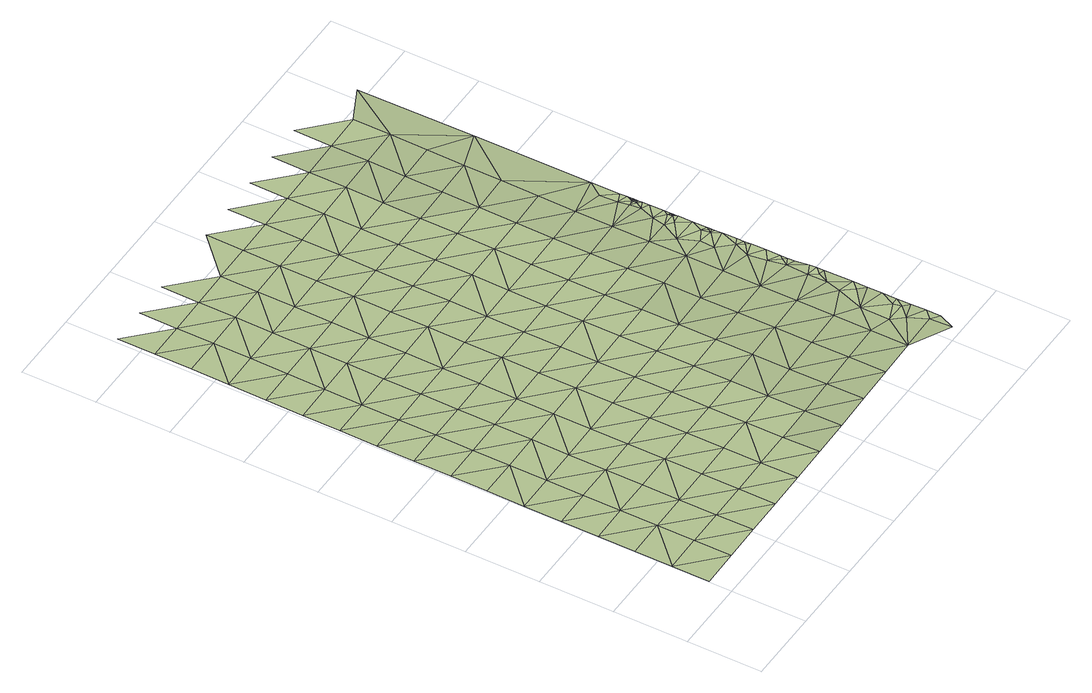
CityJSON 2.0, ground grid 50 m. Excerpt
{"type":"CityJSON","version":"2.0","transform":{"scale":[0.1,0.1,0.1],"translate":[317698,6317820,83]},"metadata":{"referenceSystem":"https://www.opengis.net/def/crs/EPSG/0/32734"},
"CityObjects":{
"terrain1":{"type":"TINRelief","geometry":[{"type":"CompositeSurface","lod":"1","boundaries":[[[0,1,2]],[[3,4,2]],[[1,5,2]],[[4,3,6]],[[3,2,5]],[[7,6,8]],[[5,1,9]],[[8,6,3]],[[10,11,7]],[[5,12,3]],[[8,10,7]],[[12,5,9]],[[13,14,11]],[[15,8,3]],[[10,16,11]],[[15,3,12]],[[14,13,17]],[[13,11,16]],[[10,8,18]],[[12,9,19]],[[8,15,20]],[[21,17,22]],[[16,10,18]],[[17,13,22]],[[8,20,18]],[[15,12,23]],[[24,21,25]],[[19,23,12]],[[22,25,21]],[[13,16,26]],[[18,27,16]],[[28,29,24]],[[20,15,30]],[[15,23,31]],[[13,26,22]],[[24,25,28]],[[26,16,27]],[[20,30,18]],[[15,31,30]],[[32,29,33]],[[23,19,34]],[[25,22,35]],[[28,33,29]],[[36,27,18]],[[35,22,26]],[[37,32,38]],[[31,23,39]],[[18,30,36]],[[25,40,28]],[[33,38,32]],[[39,23,34]],[[40,25,35]],[[41,42,37]],[[43,26,27]],[[44,30,31]],[[36,45,27]],[[28,46,33]],[[38,41,37]],[[44,31,39]],[[26,43,35]],[[28,40,46]],[[43,27,45]],[[47,36,30]],[[48,49,42]],[[39,34,50]],[[41,51,42]],[[47,30,44]],[[33,52,38]],[[40,35,53]],[[46,54,33]],[[49,48,55]],[[45,36,56]],[[43,53,35]],[[48,42,51]],[[36,47,56]],[[33,54,52]],[[41,38,57]],[[46,40,58]],[[59,44,39]],[[50,60,39]],[[55,61,62]],[[53,58,40]],[[51,41,57]],[[43,45,63]],[[44,59,47]],[[55,48,61]],[[56,64,45]],[[38,52,57]],[[59,39,60]],[[65,54,46]],[[63,53,43]],[[58,65,46]],[[63,45,64]],[[56,47,66]],[[48,51,67]],[[52,54,68]],[[60,50,69]],[[57,70,51]],[[47,59,66]],[[54,65,68]],[[48,67,61]],[[58,53,71]],[[72,64,56]],[[53,63,73]],[[67,51,70]],[[57,52,74]],[[60,75,59]],[[66,72,56]],[[65,58,71]],[[74,52,68]],[[75,60,69]],[[53,73,71]],[[76,61,77]],[[64,78,63]],[[79,70,57]],[[80,66,59]],[[77,61,67]],[[72,78,64]],[[74,79,57]],[[80,59,75]],[[68,65,81]],[[82,73,63]],[[71,83,65]],[[66,84,72]],[[78,82,63]],[[85,67,70]],[[81,74,68]],[[86,75,69]],[[79,87,70]],[[84,66,80]],[[81,65,83]],[[71,73,88]],[[67,85,77]],[[78,72,89]],[[82,88,73]],[[85,70,87]],[[80,75,90]],[[72,84,89]],[[79,74,91]],[[92,83,71]],[[74,81,93]],[[90,75,86]],[[94,77,95]],[[82,78,96]],[[88,92,71]],[[87,79,91]],[[95,77,85]],[[89,96,78]],[[74,93,91]],[[81,83,97]],[[84,80,98]],[[90,99,80]],[[92,97,83]],[[88,82,100]],[[84,98,89]],[[82,96,101]],[[80,99,98]],[[85,87,102]],[[103,93,81]],[[104,90,86]],[[91,105,87]],[[88,100,92]],[[97,103,81]],[[82,101,100]],[[102,95,85]],[[96,89,106]],[[102,87,105]],[[91,93,107]],[[99,90,108]],[[106,89,98]],[[109,97,92]],[[103,107,93]],[[90,104,108]],[[101,96,110]],[[92,100,109]],[[111,105,91]],[[95,102,112]],[[110,96,106]],[[113,98,99]],[[107,111,91]],[[108,114,99]],[[103,97,115]],[[101,116,100]],[[97,109,117]],[[95,112,118]],[[105,119,102]],[[98,113,106]],[[116,101,110]],[[99,114,113]],[[103,115,107]],[[108,104,120]],[[111,119,105]],[[97,117,115]],[[100,121,109]],[[122,112,102]],[[110,106,123]],[[116,121,100]],[[111,107,124]],[[125,114,108]],[[119,122,102]],[[106,113,123]],[[117,109,126]],[[107,115,124]],[[120,125,108]],[[118,112,127]],[[121,126,109]],[[119,111,128]],[[129,116,110]],[[114,130,113]],[[122,127,112]],[[123,131,110]],[[124,128,111]],[[125,130,114]],[[132,115,117]],[[116,129,121]],[[126,133,117]],[[131,129,110]],[[123,113,134]],[[125,120,135]],[[122,119,136]],[[115,132,124]],[[119,128,137]],[[130,134,113]],[[117,133,132]],[[126,121,138]],[[120,139,135]],[[120,140,141]],[[130,125,142]],[[122,136,127]],[[143,131,123]],[[139,120,141]],[[121,129,138]],[[119,137,136]],[[135,142,125]],[[128,124,144]],[[134,143,123]],[[133,126,145]],[[144,124,132]],[[146,147,127]],[[138,145,126]],[[135,139,148]],[[149,141,140]],[[134,130,150]],[[135,151,142]],[[142,150,130]],[[128,152,137]],[[129,131,153]],[[154,139,141]],[[127,136,146]],[[143,155,131]],[[148,151,135]],[[141,149,154]],[[156,132,133]],[[157,139,154]],[[139,157,148]],[[128,144,152]],[[129,153,138]],[[133,145,156]],[[153,131,155]],[[151,158,142]],[[143,134,159]],[[148,160,151]],[[134,150,161]],[[148,157,160]],[[162,150,142]],[[163,142,158]],[[142,163,162]],[[160,158,151]],[[137,164,136]],[[132,165,144]],[[161,159,134]],[[152,166,137]],[[145,138,167]],[[132,156,165]],[[162,168,150]],[[143,169,155]],[[168,161,150]],[[136,164,146]],[[167,138,153]],[[137,166,164]],[[162,163,168]],[[159,170,143]],[[152,144,171]],[[170,172,143]],[[161,173,159]],[[172,169,143]],[[174,161,168]],[[145,175,156]],[[155,176,153]],[[174,173,161]],[[171,144,165]],[[159,173,177]],[[178,179,146]],[[175,145,167]],[[173,174,177]],[[170,159,180]],[[177,180,159]],[[169,181,155]],[[182,166,152]],[[155,181,176]],[[167,153,183]],[[178,146,164]],[[172,170,184]],[[180,185,170]],[[153,176,186]],[[165,156,187]],[[183,153,186]],[[170,185,188]],[[170,188,184]],[[171,182,152]],[[184,189,172]],[[172,190,169]],[[184,188,189]],[[172,189,190]],[[187,156,175]],[[181,169,191]],[[167,183,192]],[[193,169,190]],[[193,191,169]],[[186,176,194]],[[164,166,195]],[[196,171,165]],[[183,186,197]],[[175,167,198]],[[199,176,181]],[[182,200,166]],[[191,201,181]],[[191,193,201]],[[201,202,181]],[[176,199,194]],[[167,192,198]],[[196,165,187]],[[186,194,197]],[[183,203,192]],[[199,181,202]],[[164,195,178]],[[197,204,183]],[[166,200,195]],[[183,204,203]],[[194,205,197]],[[206,194,199]],[[187,175,207]],[[194,208,205]],[[206,208,194]],[[175,198,209]],[[197,205,210]],[[205,208,210]],[[182,171,211]],[[210,204,197]],[[212,192,203]],[[196,213,171]],[[198,192,214]],[[175,209,215]],[[207,175,215]],[[178,216,217]],[[192,212,214]],[[218,203,204]],[[218,212,203]],[[200,182,211]],[[219,198,214]],[[178,195,216]],[[171,213,211]],[[220,214,212]],[[212,218,221]],[[187,207,222]],[[212,223,220]],[[221,223,212]],[[224,209,198]],[[225,214,220]],[[198,219,224]],[[220,223,225]],[[225,219,214]],[[226,196,187]],[[227,215,209]],[[207,215,228]],[[226,187,222]],[[227,209,229]],[[224,229,209]],[[215,227,230]],[[230,228,215]],[[230,227,231]],[[228,232,207]],[[229,233,227]],[[230,234,228]],[[231,227,233]],[[196,226,213]],[[222,207,235]],[[234,230,231]],[[236,228,234]],[[231,237,234]],[[231,233,238]],[[239,228,236]],[[231,238,240]],[[240,237,231]],[[241,236,234]],[[241,234,237]],[[232,235,207]],[[242,228,239]],[[237,240,243]],[[243,241,237]],[[241,244,236]],[[244,245,236]],[[241,243,244]],[[245,239,236]],[[242,232,228]],[[200,246,195]],[[211,247,200]],[[222,235,226]],[[195,246,216]],[[200,247,246]],[[248,211,213]],[[248,213,226]],[[249,216,250]],[[211,248,247]],[[250,216,246]],[[247,248,246]],[[250,246,251]],[[248,251,246]]]}]}
},
"vertices":[
[9,155,7],[259,155,14],[9,405,8],[259,655,14],[9,655,8],[259,405,14],[9,905,9],[9,1155,10],[259,905,15],[509,155,21],[259,1155,15],[9,1405,11],[509,405,21],[259,1655,18],[9,1655,12],[509,655,21],[259,1405,16],[9,1905,13],[509,1155,21],[759,155,28],[509,905,21],[9,2155,15],[259,1905,19],[759,405,27],[9,2405,16],[259,2155,21],[509,1655,23],[509,1405,22],[259,2405,22],[9,2655,18],[759,905,27],[759,655,27],[9,2905,21],[259,2655,24],[1009,155,36],[509,1905,25],[759,1155,28],[9,3155,24],[259,2905,27],[1009,405,34],[509,2155,26],[259,3155,30],[9,3405,27],[759,1655,29],[1009,655,33],[759,1405,28],[509,2405,28],[1009,905,34],[259,3655,35],[9,3655,30],[1259,155,43],[259,3405,33],[509,2905,32],[759,1905,30],[509,2655,30],[9,3905,32],[1009,1155,34],[509,3155,35],[759,2155,32],[1259,655,38],[1259,405,39],[259,3905,37],[9,4155,34],[1009,1655,35],[1009,1405,35],[759,2405,34],[1259,905,39],[509,3655,41],[759,2655,36],[1509,155,54],[509,3405,38],[1009,2155,38],[1259,1155,41],[1009,1905,36],[759,2905,39],[1509,405,50],[259,4155,39],[509,3905,43],[1259,1405,42],[759,3155,41],[1509,655,48],[1009,2655,43],[1259,1655,42],[1009,2405,40],[1509,905,48],[759,3655,47],[1759,155,66],[759,3405,44],[1259,1905,43],[1509,1155,50],[1759,405,63],[1009,3155,49],[1259,2155,44],[1009,2905,46],[509,4155,46],[759,3905,50],[1509,1405,51],[1259,2405,47],[1759,905,62],[1759,655,62],[1509,1905,51],[1509,1655,51],[1009,3655,54],[1259,2655,50],[2009,155,78],[1009,3405,52],[1759,1155,61],[1259,2905,53],[2009,405,77],[1509,2155,52],[1759,1405,61],[1259,3155,56],[1009,3905,57],[2009,905,75],[2009,655,76],[1509,2655,57],[1759,1655,60],[1509,2405,54],[1009,4155,60],[1259,3405,59],[2259,155,90],[1759,1905,59],[1259,3655,61],[2009,1155,74],[1509,2905,61],[2259,405,89],[1759,2155,59],[1259,3905,64],[1509,3155,64],[2009,1655,72],[2259,655,89],[2009,1405,73],[1759,2655,65],[1759,2405,62],[2259,905,89],[2384,356,103],[1509,3655,69],[1509,3405,67],[2009,1905,69],[2448,278,103],[2515,8,103],[2509,155,103],[2384,553,103],[2259,1155,88],[1759,2905,69],[2009,2155,69],[1509,3905,71],[1259,4155,67],[2518,350,103],[2550,107,116],[2449,732,103],[2509,405,103],[1759,3155,72],[2259,1655,86],[2548,204,117],[2259,1405,87],[2009,2405,71],[2546,302,117],[2542,497,117],[2473,959,103],[2544,399,117],[2474,827,103],[2509,655,103],[2540,594,117],[1759,3655,78],[2009,2655,75],[1759,3405,75],[2259,1905,84],[2539,692,118],[2435,1345,103],[2476,1105,103],[2009,2905,79],[2454,1221,103],[2509,905,103],[2535,887,118],[2259,2155,83],[2393,1546,102],[2534,935,118],[1759,3905,81],[1509,4155,75],[2533,984,118],[2479,1446,102],[2009,3155,83],[2343,1769,101],[2509,1155,103],[2531,1082,103],[2398,1643,101],[2259,2405,84],[2530,1130,103],[2529,1179,103],[2528,1277,103],[2509,1405,102],[2413,1893,100],[2526,1374,102],[2494,1630,101],[2009,3655,89],[2259,2655,88],[2483,1690,101],[2428,1981,100],[2522,1569,102],[2009,3405,86],[2525,1423,102],[2524,1472,102],[2457,1853,101],[2518,1764,101],[2509,1655,101],[2521,1618,101],[2441,2226,99],[2521,1642,101],[2463,2080,100],[2520,1667,101],[2259,3155,95],[2503,1892,100],[2259,2905,92],[2497,1924,100],[2457,2154,99],[2009,3905,92],[1759,4155,84],[2517,1862,101],[2515,1959,100],[2509,1905,100],[2516,1886,100],[2434,2348,99],[2516,1898,100],[2513,2057,100],[2516,1910,100],[2506,2447,99],[2490,2128,99],[2491,2162,99],[2512,2105,100],[2492,2149,99],[2504,2145,99],[2510,2203,99],[2512,2130,99],[2504,2153,99],[2509,2252,99],[2506,2159,99],[2509,2151,99],[2511,2142,99],[2511,2166,99],[2511,2148,99],[2509,2155,99],[2511,2178,99],[2511,2154,99],[2511,2157,99],[2511,2160,99],[2259,3655,101],[2259,3405,98],[2491,3227,108],[2009,4155,94],[2259,3905,103],[2476,4007,114]
]}
